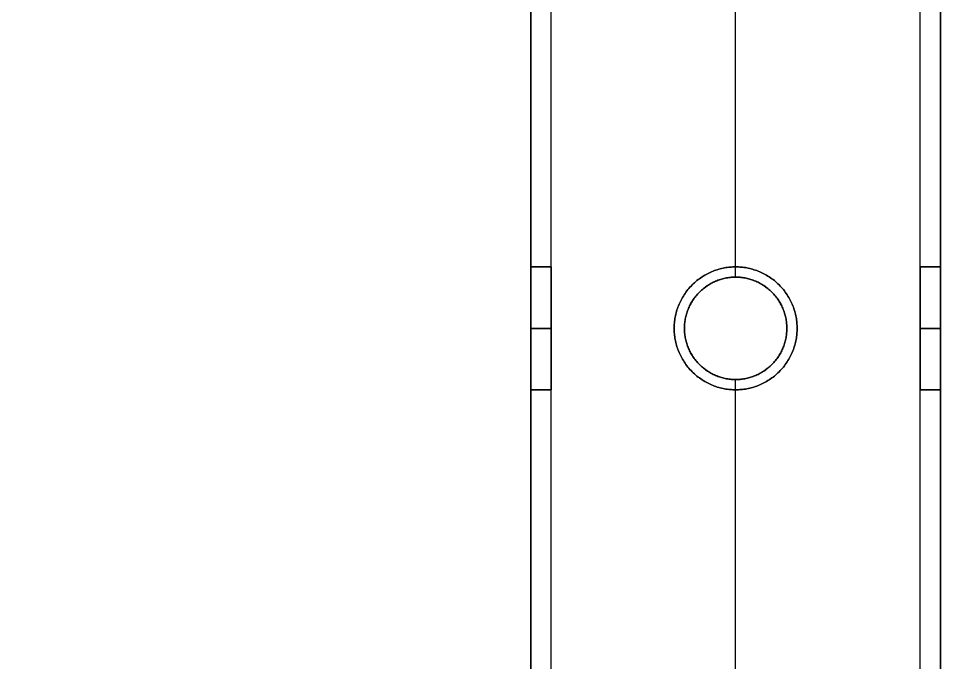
# Model space of a CAD drawing. Header units: millimetres. Extents: x -5956 to -4640, y -5088 to -3772.
# Drawn here: x -4730.1 to -4640.1, y -5025 to -4962.1 of the extents above; entities that cross this region are included whole.
import ezdxf

# ---------------------------------------------------------------- set-up
doc = ezdxf.new("R2010")
doc.units = ezdxf.units.MM
doc.header["$MEASUREMENT"] = 0
doc.layers.add('staal', color=5, linetype='Continuous', true_color=0x0000ff)

msp = doc.modelspace()

# ---------------------------------------------------------------- linework, layer by layer
at = {"layer": 'staal'}
for p, q in [((-4680.11, -4986.394, 1641.01), (-4678.11, -4986.394, 1641.01)), ((-4678.11, -4986.394, -404.813), (-4680.11, -4986.394, -404.813)), ((-4660.11, -4986.394, -386.813), (-4660.11, -4986.394, -384.813)), ((-4660.11, -4986.394, -424.813), (-4660.11, -4986.394, -422.813)), ((-4642.11, -4986.394, 1641.01), (-4640.11, -4986.394, 1641.01)), ((-4640.11, -4986.394, -404.813), (-4642.11, -4986.394, -404.813)), ((-4660.11, -4987.394, 1659.01), (-4660.11, -4987.394, 1661.01)), ((-4660.11, -4987.394, 1621.01), (-4660.11, -4987.394, 1623.01)), ((-4680.11, -4992.394, 1635.01), (-4678.11, -4992.394, 1635.01)), ((-4680.11, -4992.394, 1647.01), (-4678.11, -4992.394, 1647.01)), ((-4678.11, -4992.394, -410.813), (-4680.11, -4992.394, -410.813)), ((-4678.11, -4992.394, -398.813), (-4680.11, -4992.394, -398.813)), ((-4666.11, -4992.394, -386.813), (-4666.11, -4992.394, -384.813)), ((-4666.11, -4992.394, -424.813), (-4666.11, -4992.394, -422.813)), ((-4665.11, -4992.394, 1621.01), (-4665.11, -4992.394, 1623.01)), ((-4665.11, -4992.394, 1659.01), (-4665.11, -4992.394, 1661.01)), ((-4655.11, -4992.394, 1659.01), (-4655.11, -4992.394, 1661.01)), ((-4655.11, -4992.394, 1621.01), (-4655.11, -4992.394, 1623.01)), ((-4654.11, -4992.394, -386.813), (-4654.11, -4992.394, -384.813)), ((-4654.11, -4992.394, -424.813), (-4654.11, -4992.394, -422.813)), ((-4642.11, -4992.394, 1635.01), (-4640.11, -4992.394, 1635.01)), ((-4642.11, -4992.394, 1647.01), (-4640.11, -4992.394, 1647.01)), ((-4640.11, -4992.394, -410.813), (-4642.11, -4992.394, -410.813)), ((-4640.11, -4992.394, -398.813), (-4642.11, -4992.394, -398.813)), ((-4660.11, -4997.394, 1659.01), (-4660.11, -4997.394, 1661.01)), ((-4660.11, -4997.394, 1621.01), (-4660.11, -4997.394, 1623.01)), ((-4680.11, -4998.394, 1641.01), (-4678.11, -4998.394, 1641.01)), ((-4678.11, -4998.394, -404.813), (-4680.11, -4998.394, -404.813)), ((-4660.11, -4998.394, -386.813), (-4660.11, -4998.394, -384.813)), ((-4660.11, -4998.394, -424.813), (-4660.11, -4998.394, -422.813)), ((-4642.11, -4998.394, 1641.01), (-4640.11, -4998.394, 1641.01)), ((-4640.11, -4998.394, -404.813), (-4642.11, -4998.394, -404.813))]:
    msp.add_line(p, q, dxfattribs=at)
for points in [[(-4640.11, -5087.894), (-5956.11, -5087.894), (-5956.11, -3771.894), (-4640.11, -3771.894)], [(-4680.11, -5047.894), (-5916.11, -5047.894), (-5916.11, -3811.894), (-4680.11, -3811.894)]]:
    msp.add_lwpolyline(points, close=True, dxfattribs=at)
for centre in [(-4660.11, -4992.394, 1621.01), (-4660.11, -4992.394, 1660.01), (-4660.11, -4992.394, 1622.01)]:
    msp.add_circle(centre, 5, dxfattribs=at)
for points in [[(-4640.11, -5087.894, 1621.01), (-4640.11, -4429.894, 1621.01), (-4640.11, -3771.894, 1621.01)], [(-4640.11, -5087.894, 1661.01), (-4640.11, -4429.894, 1661.01), (-4640.11, -3771.894, 1661.01)], [(-4640.11, -5087.894, -424.813), (-4640.11, -4429.894, -424.813), (-4640.11, -3771.894, -424.813)], [(-4640.11, -5087.894, -384.813), (-4640.11, -4429.894, -384.813), (-4640.11, -3771.894, -384.813)], [(-4642.11, -5085.894, 1659.01), (-4642.11, -4429.894, 1659.01), (-4642.11, -3773.894, 1659.01)], [(-4642.11, -5085.894, 1623.01), (-4642.11, -4429.894, 1623.01), (-4642.11, -3773.894, 1623.01)], [(-4642.11, -5085.894, -386.813), (-4642.11, -4429.894, -386.813), (-4642.11, -3773.894, -386.813)], [(-4642.11, -5085.894, -422.813), (-4642.11, -4429.894, -422.813), (-4642.11, -3773.894, -422.813)], [(-4678.11, -5049.894, 1659.01), (-4678.11, -4429.894, 1659.01), (-4678.11, -3809.894, 1659.01)], [(-4678.11, -5049.894, 1623.01), (-4678.11, -4429.894, 1623.01), (-4678.11, -3809.894, 1623.01)], [(-4678.11, -5049.894, -386.813), (-4678.11, -4429.894, -386.813), (-4678.11, -3809.894, -386.813)], [(-4678.11, -5049.894, -422.813), (-4678.11, -4429.894, -422.813), (-4678.11, -3809.894, -422.813)], [(-4680.11, -5047.894, 1621.01), (-4680.11, -4429.894, 1621.01), (-4680.11, -3811.894, 1621.01)], [(-4680.11, -5047.894, 1661.01), (-4680.11, -4429.894, 1661.01), (-4680.11, -3811.894, 1661.01)], [(-4680.11, -5047.894, -424.813), (-4680.11, -4429.894, -424.813), (-4680.11, -3811.894, -424.813)], [(-4680.11, -5047.894, -384.813), (-4680.11, -4429.894, -384.813), (-4680.11, -3811.894, -384.813)], [(-4660.11, -4987.394, 1661.01), (-4660.11, -4954.894, 1661.01), (-4660.11, -4922.394, 1661.01)], [(-4660.11, -4987.394, 1659.01), (-4660.11, -4954.894, 1659.01), (-4660.11, -4922.394, 1659.01)], [(-4660.11, -4987.394, 1623.01), (-4660.11, -4954.894, 1623.01), (-4660.11, -4922.394, 1623.01)], [(-4660.11, -4987.394, 1621.01), (-4660.11, -4954.894, 1621.01), (-4660.11, -4922.394, 1621.01)], [(-4680.11, -4986.394, 1641.01), (-4680.11, -4954.894, 1641.01), (-4680.11, -4923.394, 1641.01)], [(-4680.11, -4986.394, -404.813), (-4680.11, -4954.894, -404.813), (-4680.11, -4923.394, -404.813)], [(-4678.11, -4986.394, 1641.01), (-4678.11, -4954.894, 1641.01), (-4678.11, -4923.394, 1641.01)], [(-4678.11, -4986.394, -404.813), (-4678.11, -4954.894, -404.813), (-4678.11, -4923.394, -404.813)], [(-4660.11, -4986.394, -384.813), (-4660.11, -4954.894, -384.813), (-4660.11, -4923.394, -384.813)], [(-4660.11, -4986.394, -386.813), (-4660.11, -4954.894, -386.813), (-4660.11, -4923.394, -386.813)], [(-4660.11, -4986.394, -422.813), (-4660.11, -4954.894, -422.813), (-4660.11, -4923.394, -422.813)], [(-4660.11, -4986.394, -424.813), (-4660.11, -4954.894, -424.813), (-4660.11, -4923.394, -424.813)], [(-4642.11, -4986.394, 1641.01), (-4642.11, -4954.894, 1641.01), (-4642.11, -4923.394, 1641.01)], [(-4642.11, -4986.394, -404.813), (-4642.11, -4954.894, -404.813), (-4642.11, -4923.394, -404.813)], [(-4640.11, -4986.394, 1641.01), (-4640.11, -4954.894, 1641.01), (-4640.11, -4923.394, 1641.01)], [(-4640.11, -4986.394, -404.813), (-4640.11, -4954.894, -404.813), (-4640.11, -4923.394, -404.813)], [(-4660.11, -5067.894, 1661.01), (-4660.11, -5032.644, 1661.01), (-4660.11, -4997.394, 1661.01)], [(-4660.11, -5067.894, 1659.01), (-4660.11, -5032.644, 1659.01), (-4660.11, -4997.394, 1659.01)], [(-4660.11, -5067.894, 1623.01), (-4660.11, -5032.644, 1623.01), (-4660.11, -4997.394, 1623.01)], [(-4660.11, -5067.894, 1621.01), (-4660.11, -5032.644, 1621.01), (-4660.11, -4997.394, 1621.01)], [(-4680.11, -5047.894, 1641.01), (-4680.11, -5023.144, 1641.01), (-4680.11, -4998.394, 1641.01)], [(-4680.11, -5047.894, -404.813), (-4680.11, -5023.144, -404.813), (-4680.11, -4998.394, -404.813)], [(-4678.11, -5049.894, 1641.01), (-4678.11, -5024.144, 1641.01), (-4678.11, -4998.394, 1641.01)], [(-4678.11, -5049.894, -404.813), (-4678.11, -5024.144, -404.813), (-4678.11, -4998.394, -404.813)], [(-4660.11, -5067.894, -384.813), (-4660.11, -5033.144, -384.813), (-4660.11, -4998.394, -384.813)], [(-4660.11, -5067.894, -386.813), (-4660.11, -5033.144, -386.813), (-4660.11, -4998.394, -386.813)], [(-4660.11, -5067.894, -422.813), (-4660.11, -5033.144, -422.813), (-4660.11, -4998.394, -422.813)], [(-4660.11, -5067.894, -424.813), (-4660.11, -5033.144, -424.813), (-4660.11, -4998.394, -424.813)], [(-4642.11, -5085.894, 1641.01), (-4642.11, -5042.144, 1641.01), (-4642.11, -4998.394, 1641.01)], [(-4642.11, -5085.894, -404.813), (-4642.11, -5042.144, -404.813), (-4642.11, -4998.394, -404.813)], [(-4640.11, -5087.894, 1641.01), (-4640.11, -5043.144, 1641.01), (-4640.11, -4998.394, 1641.01)], [(-4640.11, -5087.894, -404.813), (-4640.11, -5043.144, -404.813), (-4640.11, -4998.394, -404.813)]]:
    msp.add_open_spline(points, degree=2, dxfattribs=at)
for points, knots in [([(-4680.11, -4992.394, 1635.01), (-4680.11, -4986.394, 1635.01), (-4680.11, -4986.394, 1641.01), (-4680.11, -4986.394, 1647.01), (-4680.11, -4992.394, 1647.01), (-4680.11, -4998.394, 1647.01), (-4680.11, -4998.394, 1641.01), (-4680.11, -4998.394, 1635.01), (-4680.11, -4992.394, 1635.01)], [-31.415927, -31.415927, -31.415927, -23.561945, -23.561945, -15.707963, -15.707963, -7.853982, -7.853982, 0, 0, 0]), ([(-4680.11, -4992.394, -410.813), (-4680.11, -4986.394, -410.813), (-4680.11, -4986.394, -404.813), (-4680.11, -4986.394, -398.813), (-4680.11, -4992.394, -398.813), (-4680.11, -4998.394, -398.813), (-4680.11, -4998.394, -404.813), (-4680.11, -4998.394, -410.813), (-4680.11, -4992.394, -410.813)], [-31.415927, -31.415927, -31.415927, -23.561945, -23.561945, -15.707963, -15.707963, -7.853982, -7.853982, 0, 0, 0]), ([(-4678.11, -4992.394, 1635.01), (-4678.11, -4998.394, 1635.01), (-4678.11, -4998.394, 1641.01), (-4678.11, -4998.394, 1647.01), (-4678.11, -4992.394, 1647.01), (-4678.11, -4986.394, 1647.01), (-4678.11, -4986.394, 1641.01), (-4678.11, -4986.394, 1635.01), (-4678.11, -4992.394, 1635.01)], [0, 0, 0, 7.853982, 7.853982, 15.707963, 15.707963, 23.561945, 23.561945, 31.415927, 31.415927, 31.415927]), ([(-4678.11, -4992.394, -410.813), (-4678.11, -4998.394, -410.813), (-4678.11, -4998.394, -404.813), (-4678.11, -4998.394, -398.813), (-4678.11, -4992.394, -398.813), (-4678.11, -4986.394, -398.813), (-4678.11, -4986.394, -404.813), (-4678.11, -4986.394, -410.813), (-4678.11, -4992.394, -410.813)], [0, 0, 0, 7.853982, 7.853982, 15.707963, 15.707963, 23.561945, 23.561945, 31.415927, 31.415927, 31.415927]), ([(-4666.11, -4992.394, -384.813), (-4666.11, -4986.394, -384.813), (-4660.11, -4986.394, -384.813), (-4654.11, -4986.394, -384.813), (-4654.11, -4992.394, -384.813), (-4654.11, -4998.394, -384.813), (-4660.11, -4998.394, -384.813), (-4666.11, -4998.394, -384.813), (-4666.11, -4992.394, -384.813)], [-31.415927, -31.415927, -31.415927, -23.561945, -23.561945, -15.707963, -15.707963, -7.853982, -7.853982, 0, 0, 0]), ([(-4666.11, -4992.394, -386.813), (-4666.11, -4998.394, -386.813), (-4660.11, -4998.394, -386.813), (-4654.11, -4998.394, -386.813), (-4654.11, -4992.394, -386.813), (-4654.11, -4986.394, -386.813), (-4660.11, -4986.394, -386.813), (-4666.11, -4986.394, -386.813), (-4666.11, -4992.394, -386.813)], [0, 0, 0, 7.853982, 7.853982, 15.707963, 15.707963, 23.561945, 23.561945, 31.415927, 31.415927, 31.415927]), ([(-4666.11, -4992.394, -422.813), (-4666.11, -4986.394, -422.813), (-4660.11, -4986.394, -422.813), (-4654.11, -4986.394, -422.813), (-4654.11, -4992.394, -422.813), (-4654.11, -4998.394, -422.813), (-4660.11, -4998.394, -422.813), (-4666.11, -4998.394, -422.813), (-4666.11, -4992.394, -422.813)], [-31.415927, -31.415927, -31.415927, -23.561945, -23.561945, -15.707963, -15.707963, -7.853982, -7.853982, 0, 0, 0]), ([(-4666.11, -4992.394, -424.813), (-4666.11, -4998.394, -424.813), (-4660.11, -4998.394, -424.813), (-4654.11, -4998.394, -424.813), (-4654.11, -4992.394, -424.813), (-4654.11, -4986.394, -424.813), (-4660.11, -4986.394, -424.813), (-4666.11, -4986.394, -424.813), (-4666.11, -4992.394, -424.813)], [0, 0, 0, 7.853982, 7.853982, 15.707963, 15.707963, 23.561945, 23.561945, 31.415927, 31.415927, 31.415927]), ([(-4642.11, -4992.394, 1635.01), (-4642.11, -4986.394, 1635.01), (-4642.11, -4986.394, 1641.01), (-4642.11, -4986.394, 1647.01), (-4642.11, -4992.394, 1647.01), (-4642.11, -4998.394, 1647.01), (-4642.11, -4998.394, 1641.01), (-4642.11, -4998.394, 1635.01), (-4642.11, -4992.394, 1635.01)], [-31.415927, -31.415927, -31.415927, -23.561945, -23.561945, -15.707963, -15.707963, -7.853982, -7.853982, 0, 0, 0]), ([(-4642.11, -4992.394, -410.813), (-4642.11, -4986.394, -410.813), (-4642.11, -4986.394, -404.813), (-4642.11, -4986.394, -398.813), (-4642.11, -4992.394, -398.813), (-4642.11, -4998.394, -398.813), (-4642.11, -4998.394, -404.813), (-4642.11, -4998.394, -410.813), (-4642.11, -4992.394, -410.813)], [-31.415927, -31.415927, -31.415927, -23.561945, -23.561945, -15.707963, -15.707963, -7.853982, -7.853982, 0, 0, 0]), ([(-4640.11, -4992.394, 1635.01), (-4640.11, -4998.394, 1635.01), (-4640.11, -4998.394, 1641.01), (-4640.11, -4998.394, 1647.01), (-4640.11, -4992.394, 1647.01), (-4640.11, -4986.394, 1647.01), (-4640.11, -4986.394, 1641.01), (-4640.11, -4986.394, 1635.01), (-4640.11, -4992.394, 1635.01)], [0, 0, 0, 7.853982, 7.853982, 15.707963, 15.707963, 23.561945, 23.561945, 31.415927, 31.415927, 31.415927]), ([(-4640.11, -4992.394, -410.813), (-4640.11, -4998.394, -410.813), (-4640.11, -4998.394, -404.813), (-4640.11, -4998.394, -398.813), (-4640.11, -4992.394, -398.813), (-4640.11, -4986.394, -398.813), (-4640.11, -4986.394, -404.813), (-4640.11, -4986.394, -410.813), (-4640.11, -4992.394, -410.813)], [0, 0, 0, 7.853982, 7.853982, 15.707963, 15.707963, 23.561945, 23.561945, 31.415927, 31.415927, 31.415927]), ([(-4665.11, -4992.394, 1661.01), (-4665.11, -4987.394, 1661.01), (-4660.11, -4987.394, 1661.01), (-4655.11, -4987.394, 1661.01), (-4655.11, -4992.394, 1661.01), (-4655.11, -4997.394, 1661.01), (-4660.11, -4997.394, 1661.01), (-4665.11, -4997.394, 1661.01), (-4665.11, -4992.394, 1661.01)], [-31.415927, -31.415927, -31.415927, -23.561945, -23.561945, -15.707963, -15.707963, -7.853982, -7.853982, 0, 0, 0]), ([(-4665.11, -4992.394, 1659.01), (-4665.11, -4997.394, 1659.01), (-4660.11, -4997.394, 1659.01), (-4655.11, -4997.394, 1659.01), (-4655.11, -4992.394, 1659.01), (-4655.11, -4987.394, 1659.01), (-4660.11, -4987.394, 1659.01), (-4665.11, -4987.394, 1659.01), (-4665.11, -4992.394, 1659.01)], [0, 0, 0, 7.853982, 7.853982, 15.707963, 15.707963, 23.561945, 23.561945, 31.415927, 31.415927, 31.415927]), ([(-4665.11, -4992.394, 1623.01), (-4665.11, -4987.394, 1623.01), (-4660.11, -4987.394, 1623.01), (-4655.11, -4987.394, 1623.01), (-4655.11, -4992.394, 1623.01), (-4655.11, -4997.394, 1623.01), (-4660.11, -4997.394, 1623.01), (-4665.11, -4997.394, 1623.01), (-4665.11, -4992.394, 1623.01)], [-31.415927, -31.415927, -31.415927, -23.561945, -23.561945, -15.707963, -15.707963, -7.853982, -7.853982, 0, 0, 0])]:
    msp.add_rational_spline(points, [1, 0.707106781187, 1, 0.707106781187, 1, 0.707106781187, 1, 0.707106781187, 1], degree=2, knots=knots, dxfattribs=at)

doc.saveas('drawing.dxf')
